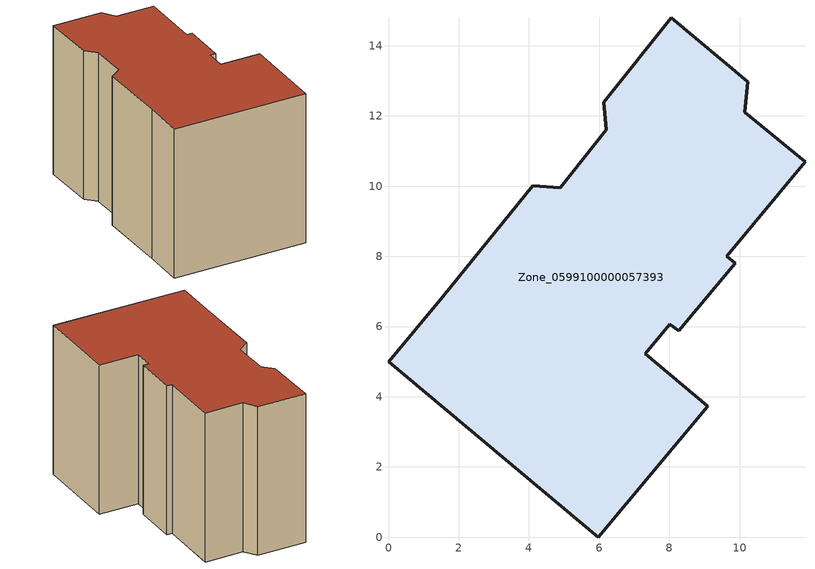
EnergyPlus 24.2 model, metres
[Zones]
Zone_0599100000057393
 floor ground (C_G): 9.1,3.73 5.97,0 0,5 1.54,6.84 4.12,10.01 4.89,9.96 6.2,11.61 6.12,12.38 8.05,14.79 10.23,12.98 10.15,12.11 11.87,10.7 9.63,8.01 9.88,7.8 8.27,5.88 8.01,6.07 7.31,5.23 z0
 wall outside (C_F): 8.01,6.07 8.27,5.88 9.88,7.8 9.63,8.01 11.87,10.7 10.15,12.11 10.23,12.98 8.05,14.79 6.12,12.38 6.2,11.61 4.89,9.96 4.12,10.01 1.54,6.84 0,5 5.97,0 9.1,3.73 7.31,5.23 8.01,6.07 z0:8.83
 roof outside (C_R): 7.31,5.23 8.01,6.07 8.27,5.88 9.88,7.8 9.63,8.01 11.87,10.7 10.15,12.11 10.23,12.98 8.05,14.79 6.12,12.38 6.2,11.61 4.89,9.96 4.12,10.01 1.54,6.84 0,5 5.97,0 9.1,3.73 z8.83
[BUILDING]
Pand.0599100000057393: North Axis=0; Terrain=City; Loads Convergence Tolerance Value=0.04; Temperature Convergence Tolerance Value=0.4; Solar Distribution=FullExterior; Maximum Number of Warmup Days=25; Minimum Number of Warmup Days=1
[Site:Location]
Rotterdam.The.Hague.AP_ZH_NLD Design_Conditions: Latitude=51.96; Longitude=4.45; Time Zone=1; Elevation=-4.5
[SITE:GROUNDTEMPERATURE:BUILDINGSURFACE]
18, 18, 18, 18, 18, 18, 18, 18, 18, 18, 18, 18
[MATERIAL] Thermal Absorptance=0.9; Solar Absorptance=0.7; Visible Absorptance=0.7
Name | Roughness | Thickness | Conductivity | Density | Specific Heat
G.TC.1946 | MediumSmooth | 0.15 | 1 | 540 | 1210
F.TC.1946 | Rough | 0.3 | 0.857143 | 1920 | 840
R.TC.1946 | MediumRough | 0.2 | 0.909091 | 1500 | 1000
[CONSTRUCTION]
C_G: G.TC.1946
C_F: F.TC.1946
C_R: R.TC.1946
[ZONE]
Zone_0599100000057393: Type=1; Multiplier=1; Ceiling Height=Autocalculate; Volume=Autocalculate; Floor Area=autocalculate; Part of Total Floor Area=Yes
[ZONEINFILTRATION:DESIGNFLOWRATE]
Infil_Zone_0599100000057393: Zone or ZoneList or Space or SpaceList=Zone_0599100000057393; Schedule=AlwaysOn; Design Flow Rate Calculation Method=Flow/Area; Flow Rate per Floor Area=0.003; Constant Term Coefficient=1; Temperature Term Coefficient=0; Velocity Term Coefficient=0; Velocity Squared Term Coefficient=0
[HVACTEMPLATE:ZONE:IDEALLOADSAIRSYSTEM]
Zone_0599100000057393: Maximum Heating Supply Air Temperature=50; Minimum Cooling Supply Air Temperature=13; Maximum Heating Supply Air Humidity Ratio=0.0156; Minimum Cooling Supply Air Humidity Ratio=0.0077; Heating Limit=NoLimit; Cooling Limit=NoLimit; Dehumidification Control Type=ConstantSensibleHeatRatio; Cooling Sensible Heat Ratio=0.7; Dehumidification Setpoint=60; Humidification Control Type=None; Humidification Setpoint=30; Outdoor Air Method=None; Outdoor Air Flow Rate per Person=0.00944; Outdoor Air Flow Rate per Zone Floor Area=0; Outdoor Air Flow Rate per Zone=0; Demand Controlled Ventilation Type=None; Outdoor Air Economizer Type=NoEconomizer; Heat Recovery Type=None; Sensible Heat Recovery Effectiveness=0.7; Latent Heat Recovery Effectiveness=0.65
[ZONECONTROL:THERMOSTAT]
ThermostatControl_Zone_0599100000057393: Zone or ZoneList=Zone_0599100000057393; Control Type Schedule=DualSetpointControlType; Control 1=Thermostat_Zone_0599100000057393; Temperature Difference Between Cutout And Setpoint=0
[THERMOSTATSETPOINT:DUALSETPOINT]
Thermostat_Zone_0599100000057393: Heating Setpoint Temperature Schedule=HeatingSetpoint_Zone_0599100000057393; Cooling Setpoint Temperature Schedule=CoolingSetpoint_Zone_0599100000057393
[SCHEDULE:COMPACT]
HeatingSetpoint_Zone_0599100000057393: Through: 12/31, For: AllDays, Until: 24:00, 21
CoolingSetpoint_Zone_0599100000057393: Through: 12/31, For: AllDays, Until: 24:00, 24
DualSetpointControlType: Through: 12/31, For: AllDays, Until: 24:00, 4
AlwaysOn: Through: 12/31, For: AllDays, Until: 24:00, 1
